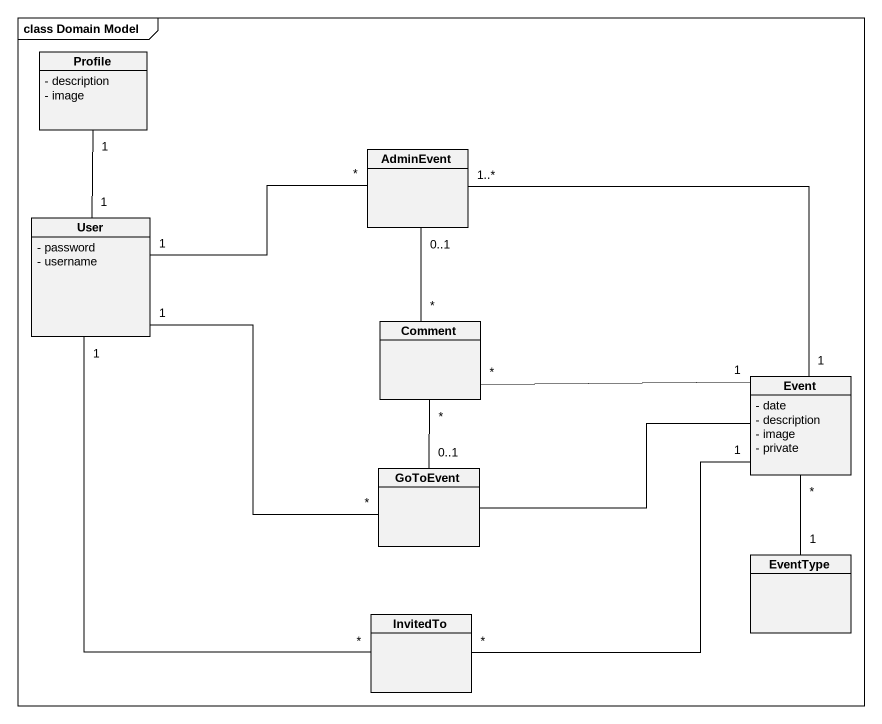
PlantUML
@startuml
mainframe class Domain Model
hide circle
hide empty members
skinparam classAttributeIconSize 0
class Profile {
  - description
  - image
}
class AdminEvent
class User {
  - password
  - username
}
class Comment
class Event {
  - date
  - description
  - image
  - private
}
class GoToEvent
class EventType
class InvitedTo
Profile "1" -- "1" User
AdminEvent "1..*" -- "1" Event
User "1" -right- "*" AdminEvent
User "1" -- "*" GoToEvent
Comment "*" -up- "0..1" AdminEvent
Comment "*" -right- "1" Event
GoToEvent "0..1" -up- "*" Comment
GoToEvent -right- Event
EventType "1" -up- "*" Event
InvitedTo "*" -up- "1" User
InvitedTo "*" -up- "1" Event
@enduml
